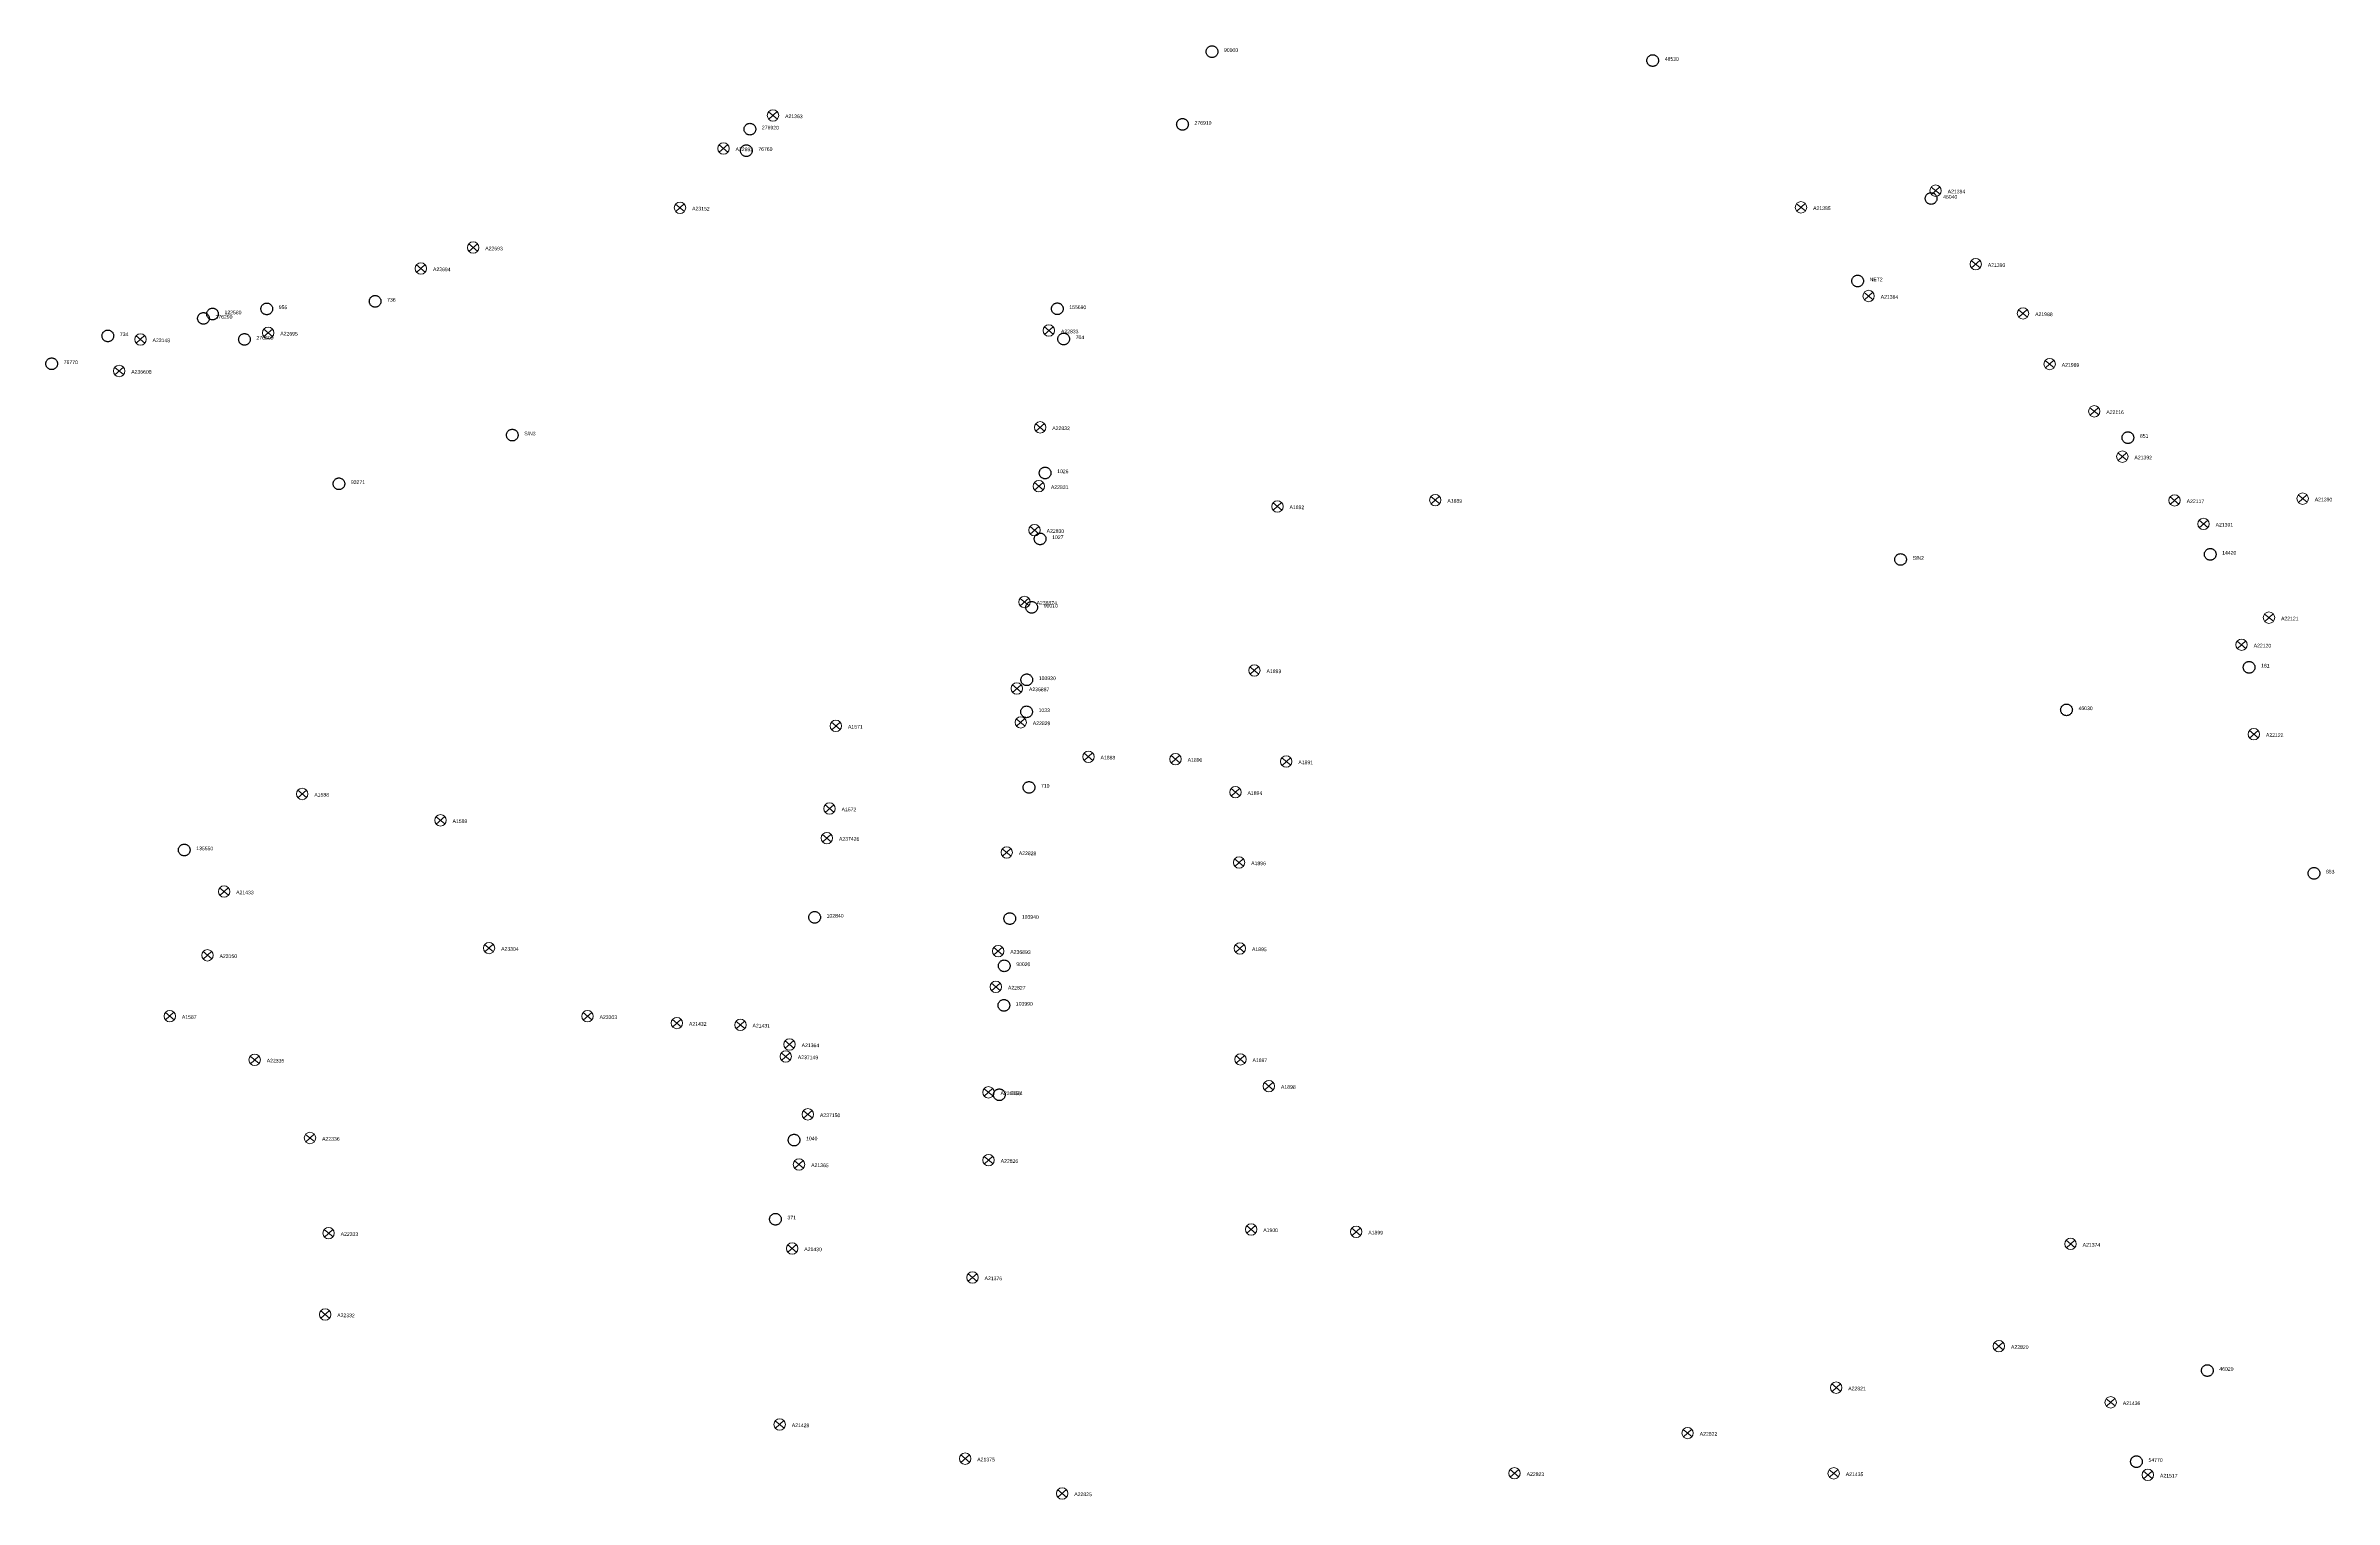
# Model space of a CAD drawing. Header units: millimetres. Extents: x 676447 to 689606, y 7455628 to 7463967.
# Drawn here: x 681672.3 to 682112.6, y 7457571.7 to 7457851.3 of the extents above; entities that cross this region are included whole.
import ezdxf

# ---------------------------------------------------------------- set-up
doc = ezdxf.new("R2010")
doc.units = ezdxf.units.MM
doc.header["$LTSCALE"] = 0.1
doc.header["$MEASUREMENT"] = 0
doc.linetypes.add('PHANTOM2', pattern=[1.25, 0.625, -0.125, 0.125, -0.125, 0.125, -0.125])
doc.layers.add('10.4-Postes', color=1, linetype='Continuous', lineweight=0)
for name, color, linetype in [('Caixas Subterrâneas', 5, 'Continuous'), ('LEGENDAS_INFRAESTRUTURAS', 7, 'Continuous'), ('NOS_DE_INFRAESTRUTURA', 7, 'Continuous')]:
    doc.layers.add(name, color=color, linetype=linetype)
doc.styles.get("Standard").update_dxf_attribs({"font": 'arial.ttf'})

# ---------------------------------------------------------------- blocks, each defined once
blk = doc.blocks.new('PTPT')
at = {"layer": '10.4-Postes', "color": 1, "linetype": 'PHANTOM2'}
for points in [[(-0.0000079, 0.0000104), (0.0000075, -0.000002)], [(0.000007, 0.0000109), (-0.0000074, -0.0000025)]]:
    blk.add_lwpolyline(points, dxfattribs=at)
at = {"layer": '10.4-Postes', "color": 1}
blk.add_circle((-0.0000002, 0.0000042), 0.00000987, dxfattribs=at)
blk = doc.blocks.new('MHMZ')
at = {"linetype": 'PHANTOM2'}
blk.add_circle((0, 0), 0.0000101, dxfattribs=at)

msp = doc.modelspace()

# ---------------------------------------------------------------- block references
at = {"layer": 'Caixas Subterrâneas', "color": 40}
for p, xscale, yscale, zscale, rotation in [((681896.7, 7457850.21), 111319.4907932736, 111319.4907932736, 111319.4907932736, 359.3071245544193), ((681981.5, 7457848.5), 111319.4907932736, 111319.4907932736, 111319.4907932736, 359.3068012145717), ((681807.8, 7457835.3), 111319.4907932736, 111319.4907932736, 111319.4907932736, 359.3074584427189), ((681891.03, 7457836.22), 111319.4907932736, 111319.4907932736, 111319.4907932736, 359.307141868193), ((681807.11, 7457831.16), 111319.4907932736, 111319.4907932736, 111319.4907932736, 359.3074598075365), ((682035.06, 7457821.96), 111319.4907932735, 111319.4907932735, 111319.4907932735, 359.3065892395386), ((682020.92, 7457806.09), 111319.4907932735, 111319.4907932735, 111319.4907932735, 359.3066382602393), ((681702.67, 7457798.89), 111319.4907932735, 111319.4907932735, 111319.4907932735, 359.3078476074762), ((681704.41, 7457799.74), 111319.4907932736, 111319.4907932736, 111319.4907932736, 359.3078412279175), ((681714.85, 7457800.72), 111319.4907932736, 111319.4907932736, 111319.4907932736, 359.3078017949663), ((681735.7, 7457802.17), 111319.4907932736, 111319.4907932736, 111319.4907932736, 359.3077228714571), ((681866.94, 7457800.74), 111319.4907932735, 111319.4907932735, 111319.4907932735, 359.3072228274912), ((681684.27, 7457795.53), 111319.4907932736, 111319.4907932736, 111319.4907932736, 359.3079166173144), ((681710.56, 7457794.85), 111319.4907932735, 111319.4907932735, 111319.4907932735, 359.3078163327796), ((681868.17, 7457794.94), 111319.4907932736, 111319.4907932736, 111319.4907932736, 359.3072163611024), ((681673.47, 7457790.16), 111319.4907932735, 111319.4907932735, 111319.4907932735, 359.3079561190203), ((681762.08, 7457776.44), 111319.4907932736, 111319.4907932736, 111319.4907932736, 359.3076146205663), ((682072.92, 7457775.95), 111319.4907932736, 111319.4907932736, 111319.4907932736, 359.3064311659848), ((681864.6, 7457769.16), 111319.4907932736, 111319.4907932736, 111319.4907932736, 359.307222127434), ((681728.73, 7457767.07), 111319.4907932736, 111319.4907932736, 111319.4907932736, 359.3077387539058), ((681863.64, 7457756.47), 111319.4907932736, 111319.4907932736, 111319.4907932736, 359.3072219294136), ((682029.18, 7457752.51), 111319.4907932736, 111319.4907932736, 111319.4907932736, 359.3065905243866), ((682088.76, 7457753.5), 111319.4907932736, 111319.4907932736, 111319.4907932736, 359.3063640427068), ((681862.02, 7457743.31), 111319.4907932736, 111319.4907932736, 111319.4907932736, 359.3072241235955), ((681861.07, 7457729.36), 111319.4907932736, 111319.4907932736, 111319.4907932736, 359.30722347625), ((682096.24, 7457731.76), 111319.4907932736, 111319.4907932736, 111319.4907932736, 359.306328947847), ((682061.11, 7457723.58), 111319.4907932735, 111319.4907932735, 111319.4907932735, 359.3064602105833), ((681861.03, 7457723.2), 111319.4907932736, 111319.4907932736, 111319.4907932736, 359.3072217583447), ((681861.49, 7457708.66), 111319.4907932735, 111319.4907932735, 111319.4907932735, 359.3072156090832), ((681698.97, 7457696.62), 111319.4907932736, 111319.4907932736, 111319.4907932736, 359.3078306756441), ((682108.72, 7457692.13), 111319.4907932736, 111319.4907932736, 111319.4907932736, 359.3062693984529), ((681820.25, 7457683.66), 111319.4907932735, 111319.4907932735, 111319.4907932735, 359.3073650289155), ((681857.8, 7457683.42), 111319.4907932736, 111319.4907932736, 111319.4907932736, 359.3072220067849), ((681856.73, 7457674.33), 111319.4907932736, 111319.4907932736, 111319.4907932736, 359.3072233059816), ((681856.67, 7457666.72), 111319.4907932736, 111319.4907932736, 111319.4907932736, 359.3072212494118), ((681855.78, 7457649.52), 111319.4907932736, 111319.4907932736, 111319.4907932736, 359.3072193936391), ((681816.3, 7457640.8), 111319.4907932736, 111319.4907932736, 111319.4907932736, 359.3073670457358), ((681812.72, 7457625.58), 111319.4907932736, 111319.4907932736, 111319.4907932736, 359.3073760852608), ((682088.2, 7457596.46), 111319.4907932736, 111319.4907932736, 111319.4907932736, 359.3063184261778), ((682074.57, 7457578.93), 111319.4907932736, 111319.4907932736, 111319.4907932736, 359.3063650147967)]:
    msp.add_blockref('MHMZ', p, dxfattribs=dict(at, xscale=xscale, yscale=yscale, zscale=zscale, rotation=rotation))
at = {"layer": 'NOS_DE_INFRAESTRUTURA', "color": 1}
for p, xscale, yscale, zscale, rotation in [((681812.26, 7457837.48), 111319.4907932735, 111319.4907932735, 111319.4907932735, 359.3074421143928), ((681802.73, 7457831.12), 111319.4907932736, 111319.4907932736, 111319.4907932736, 359.3074764798084), ((682035.94, 7457823), 111319.4907932736, 111319.4907932736, 111319.4907932736, 359.3065862234311), ((681794.37, 7457819.71), 111319.4907932735, 111319.4907932735, 111319.4907932735, 359.3075048298156), ((682010.04, 7457819.79), 111319.4907932735, 111319.4907932735, 111319.4907932735, 359.3066838591628), ((681754.57, 7457812.05), 111319.4907932736, 111319.4907932736, 111319.4907932736, 359.3076540225883), ((681744.52, 7457808.03), 111319.4907932735, 111319.4907932735, 111319.4907932735, 359.3076910526324), ((682043.66, 7457808.86), 111319.4907932735, 111319.4907932735, 111319.4907932735, 359.3065525486036), ((682023.05, 7457802.73), 111319.4907932736, 111319.4907932736, 111319.4907932736, 359.306629139165), ((682052.76, 7457799.39), 111319.4907932736, 111319.4907932736, 111319.4907932736, 359.30651499971), ((681690.56, 7457794.38), 111319.4907932736, 111319.4907932736, 111319.4907932736, 359.3078923412409), ((681715.14, 7457795.65), 111319.4907932736, 111319.4907932736, 111319.4907932736, 359.3077991387433), ((681865.33, 7457796.09), 111319.4907932736, 111319.4907932736, 111319.4907932736, 359.3072275220902), ((682057.88, 7457789.64), 111319.4907932735, 111319.4907932735, 111319.4907932735, 359.3064925536351), ((681686.46, 7457788.31), 111319.4907932735, 111319.4907932735, 111319.4907932735, 359.307906105969), ((682066.47, 7457780.55), 111319.4907932736, 111319.4907932736, 111319.4907932736, 359.3064570994727), ((681863.67, 7457777.46), 111319.4907932736, 111319.4907932736, 111319.4907932736, 359.307228178407), ((682071.87, 7457771.83), 111319.4907932735, 111319.4907932735, 111319.4907932735, 359.3064338821669), ((681863.4, 7457766.13), 111319.4907932735, 111319.4907932735, 111319.4907932735, 359.3072257660289), ((681939.68, 7457763.47), 111319.4907932736, 111319.4907932736, 111319.4907932736, 359.306934568536), ((682081.92, 7457763.41), 111319.4907932736, 111319.4907932736, 111319.4907932736, 359.3063930859163), ((682106.56, 7457763.75), 111319.4907932736, 111319.4907932736, 111319.4907932736, 359.3062993800954), ((681909.31, 7457762.24), 111319.4907932736, 111319.4907932736, 111319.4907932736, 359.3070498432749), ((682087.48, 7457758.88), 111319.4907932736, 111319.4907932736, 111319.4907932736, 359.3063705512097), ((681862.58, 7457757.68), 111319.4907932736, 111319.4907932736, 111319.4907932736, 359.3072263561717), ((681860.64, 7457743.86), 111319.4907932735, 111319.4907932735, 111319.4907932735, 359.3072295367862), ((682100.08, 7457740.85), 111319.4907932736, 111319.4907932736, 111319.4907932736, 359.3063171081753), ((682094.81, 7457735.64), 111319.4907932736, 111319.4907932736, 111319.4907932736, 359.3063355633876), ((681904.88, 7457730.7), 111319.4907932736, 111319.4907932736, 111319.4907932736, 359.3070571223289), ((681859.18, 7457727.21), 111319.4907932736, 111319.4907932736, 111319.4907932736, 359.3072300352214), ((681824.36, 7457720.02), 111319.4907932736, 111319.4907932736, 111319.4907932736, 359.3073604201415), ((681859.92, 7457720.7), 111319.4907932736, 111319.4907932736, 111319.4907932736, 359.3072252512954), ((682097.17, 7457718.42), 111319.4907932736, 111319.4907932736, 111319.4907932736, 359.3063213415035), ((681872.95, 7457714.09), 111319.4907932736, 111319.4907932736, 111319.4907932736, 359.3071736259346), ((681889.71, 7457713.63), 111319.4907932735, 111319.4907932735, 111319.4907932735, 359.3071096754119), ((681911.01, 7457713.17), 111319.4907932736, 111319.4907932736, 111319.4907932736, 359.3070284649531), ((681721.68, 7457706.93), 111319.4907932736, 111319.4907932736, 111319.4907932736, 359.3077473485072), ((681901.23, 7457707.26), 111319.4907932736, 111319.4907932736, 111319.4907932736, 359.3070638822483), ((681748.29, 7457701.86), 111319.4907932736, 111319.4907932736, 111319.4907932736, 359.3076445212511), ((681823.13, 7457704.12), 111319.4907932736, 111319.4907932736, 111319.4907932736, 359.3073602791038), ((681822.63, 7457698.44), 111319.4907932736, 111319.4907932736, 111319.4907932736, 359.3073604406027), ((681857.23, 7457695.68), 111319.4907932735, 111319.4907932735, 111319.4907932735, 359.3072278858116), ((681901.93, 7457693.74), 111319.4907932736, 111319.4907932736, 111319.4907932736, 359.3070571128638), ((681706.65, 7457688.15), 111319.4907932736, 111319.4907932736, 111319.4907932736, 359.3077988851929), ((681703.45, 7457675.89), 111319.4907932736, 111319.4907932736, 111319.4907932736, 359.3078073153134), ((681757.63, 7457677.28), 111319.4907932736, 111319.4907932736, 111319.4907932736, 359.3076014887579), ((681855.59, 7457676.69), 111319.4907932735, 111319.4907932735, 111319.4907932735, 359.3072283588097), ((681902.09, 7457677.21), 111319.4907932736, 111319.4907932736, 111319.4907932736, 359.3070514935608), ((681855.14, 7457669.82), 111319.4907932735, 111319.4907932735, 111319.4907932735, 359.3072279964251), ((681696.2, 7457664.18), 111319.4907932736, 111319.4907932736, 111319.4907932736, 359.3078313899627), ((681776.57, 7457664.16), 111319.4907932736, 111319.4907932736, 111319.4907932736, 359.307525390174), ((681793.77, 7457662.85), 111319.4907932736, 111319.4907932736, 111319.4907932736, 359.3074595308934), ((681805.99, 7457662.5), 111319.4907932736, 111319.4907932736, 111319.4907932736, 359.3074129097043), ((681815.44, 7457658.74), 111319.4907932736, 111319.4907932736, 111319.4907932736, 359.3073757807479), ((681712.54, 7457655.77), 111319.4907932735, 111319.4907932735, 111319.4907932735, 359.307766643547), ((681814.71, 7457656.41), 111319.4907932735, 111319.4907932735, 111319.4907932735, 359.307377846988), ((681902.19, 7457655.86), 111319.4907932736, 111319.4907932736, 111319.4907932736, 359.307044654519), ((681853.71, 7457649.52), 111319.4907932736, 111319.4907932736, 111319.4907932736, 359.3072272999314), ((681907.67, 7457650.72), 111319.4907932736, 111319.4907932736, 111319.4907932736, 359.3070222084136), ((681818.97, 7457645.29), 111319.4907932736, 111319.4907932736, 111319.4907932736, 359.3073582488488), ((681723.18, 7457640.74), 111319.4907932736, 111319.4907932736, 111319.4907932736, 359.3077215555023), ((681817.27, 7457635.65), 111319.4907932735, 111319.4907932735, 111319.4907932735, 359.3073617988312), ((681853.74, 7457636.48), 111319.4907932735, 111319.4907932735, 111319.4907932735, 359.3072232177947), ((681726.76, 7457622.42), 111319.4907932736, 111319.4907932736, 111319.4907932736, 359.3077023586432), ((681904.26, 7457623.15), 111319.4907932735, 111319.4907932735, 111319.4907932735, 359.3070268119693), ((681924.47, 7457622.7), 111319.4907932736, 111319.4907932736, 111319.4907932736, 359.3069497439338), ((681815.95, 7457619.48), 111319.4907932736, 111319.4907932736, 111319.4907932736, 359.3073619212999), ((682061.91, 7457620.36), 111319.4907932736, 111319.4907932736, 111319.4907932736, 359.3064257792738), ((681850.64, 7457613.9), 111319.4907932736, 111319.4907932736, 111319.4907932736, 359.3072281631369), ((681726.09, 7457606.78), 111319.4907932736, 111319.4907932736, 111319.4907932736, 359.3077001742552), ((682048.12, 7457600.69), 111319.4907932735, 111319.4907932735, 111319.4907932735, 359.3064722996044), ((682016.82, 7457592.71), 111319.4907932736, 111319.4907932736, 111319.4907932736, 359.3065890702279), ((682069.63, 7457589.88), 111319.4907932735, 111319.4907932735, 111319.4907932735, 359.3063871277682), ((681813.55, 7457585.62), 111319.4907932736, 111319.4907932736, 111319.4907932736, 359.3073607764857), ((681988.23, 7457583.97), 111319.4907932736, 111319.4907932736, 111319.4907932736, 359.3066952497645), ((681849.23, 7457579.05), 111319.4907932736, 111319.4907932736, 111319.4907932736, 359.3072229581875), ((681954.93, 7457576.23), 111319.4907932736, 111319.4907932736, 111319.4907932736, 359.3068196623748), ((682016.33, 7457576.22), 111319.4907932736, 111319.4907932736, 111319.4907932736, 359.3065859159285), ((682076.78, 7457575.93), 111319.4907932735, 111319.4907932735, 111319.4907932735, 359.3063556849368), ((681867.9, 7457572.35), 111319.4907932735, 111319.4907932735, 111319.4907932735, 359.3071498540039)]:
    msp.add_blockref('PTPT', p, dxfattribs=dict(at, xscale=xscale, yscale=yscale, zscale=zscale, rotation=rotation))

# ---------------------------------------------------------------- texts
at = {"layer": 'LEGENDAS_INFRAESTRUTURAS', "color": 5}
for s, rotation, p in [('90000', 359.3071, (681899.01, 7457850.18)), ('48530', 359.3068, (681983.81, 7457848.47)), ('276920', 359.3074, (681810.11, 7457835.27)), ('276910', 359.3071, (681893.34, 7457836.19)), ('76760', 359.3075, (681809.42, 7457831.13)), ('46040', 359.3066, (682037.37, 7457821.94)), ('NET2', 359.3066, (682023.23, 7457806.06)), ('276290', 359.3078, (681704.98, 7457798.86)), ('122580', 359.3078, (681706.72, 7457799.71)), ('955', 359.3078, (681717.16, 7457800.69)), ('736', 359.3077, (681738, 7457802.14)), ('155690', 359.3072, (681869.25, 7457800.71)), ('734', 359.3079, (681686.58, 7457795.5)), ('276300', 359.3078, (681712.87, 7457794.82)), ('704', 359.3072, (681870.48, 7457794.92)), ('76770', 359.3079, (681675.78, 7457790.13)), ('S/N3', 359.3076, (681764.39, 7457776.41)), ('851', 359.3064, (682075.23, 7457775.93)), ('1026', 359.3072, (681866.91, 7457769.13)), ('93271', 359.3077, (681731.04, 7457767.05)), ('1027', 359.3072, (681865.95, 7457756.45)), ('S/N2', 359.3066, (682031.49, 7457752.48)), ('14420', 359.3064, (682091.06, 7457753.47)), ('90010', 359.3072, (681864.33, 7457743.28)), ('103930', 359.3072, (681863.38, 7457729.33)), ('181', 359.3063, (682098.55, 7457731.74)), ('1033', 359.3072, (681863.34, 7457723.17)), ('46030', 359.3065, (682063.42, 7457723.55)), ('710', 359.3072, (681863.8, 7457708.63)), ('135550', 359.3078, (681701.28, 7457696.59)), ('853', 359.3063, (682111.03, 7457692.11)), ('102840', 359.3074, (681822.56, 7457683.63)), ('103940', 359.3072, (681860.11, 7457683.4)), ('90020', 359.3072, (681859.04, 7457674.3)), ('103990', 359.3072, (681858.97, 7457666.69)), ('1024', 359.3072, (681858.09, 7457649.49)), ('1040', 359.3074, (681818.61, 7457640.77)), ('371', 359.3074, (681815.03, 7457625.55)), ('46020', 359.3063, (682090.51, 7457596.43)), ('54770', 359.3064, (682076.88, 7457578.91))]:
    msp.add_text(s, height=0.7, rotation=rotation, dxfattribs=at).set_placement(p)
at = {"layer": 'LEGENDAS_INFRAESTRUTURAS', "color": 1}
for s, rotation, p in [('A21363', 359.3074, (681814.57, 7457837.45)), ('A22692', 359.3075, (681805.04, 7457831.09)), ('A21394', 359.3066, (682038.25, 7457822.97)), ('A23152', 359.3075, (681796.68, 7457819.68)), ('A21385', 359.3067, (682012.35, 7457819.77)), ('A22693', 359.3076, (681756.88, 7457812.02)), ('A22694', 359.3077, (681746.83, 7457808)), ('A21393', 359.3065, (682045.97, 7457808.83)), ('A21384', 359.3066, (682025.36, 7457802.7)), ('A21988', 359.3065, (682055.07, 7457799.36)), ('A22695', 359.3078, (681717.45, 7457795.62)), ('A22833', 359.3072, (681867.64, 7457796.06)), ('A23148', 359.3079, (681692.87, 7457794.35)), ('A236608', 359.3079, (681688.77, 7457788.28)), ('A21989', 359.3065, (682060.19, 7457789.61)), ('A22832', 359.3072, (681865.98, 7457777.43)), ('A22116', 359.3064, (682068.78, 7457780.53)), ('A21392', 359.3064, (682074.18, 7457771.8)), ('A22831', 359.3072, (681865.71, 7457766.1)), ('A21390', 359.3063, (682108.87, 7457763.72)), ('A1892', 359.307, (681911.62, 7457762.22)), ('A1889', 359.3069, (681941.99, 7457763.44)), ('A22117', 359.3064, (682084.23, 7457763.38)), ('A22830', 359.3072, (681864.89, 7457757.65)), ('A21391', 359.3064, (682089.79, 7457758.86)), ('A236874', 359.3072, (681862.95, 7457743.83)), ('A22121', 359.3063, (682102.38, 7457740.82)), ('A22120', 359.3063, (682097.12, 7457735.61)), ('A1893', 359.307, (681907.19, 7457730.67)), ('A236887', 359.3072, (681861.49, 7457727.19)), ('A1571', 359.3074, (681826.67, 7457719.99)), ('A22829', 359.3072, (681862.23, 7457720.67)), ('A22122', 359.3063, (682099.48, 7457718.4)), ('A1888', 359.3072, (681875.26, 7457714.06)), ('A1890', 359.3071, (681892.02, 7457713.61)), ('A1891', 359.307, (681913.32, 7457713.14)), ('A1588', 359.3077, (681723.99, 7457706.91)), ('A1894', 359.3071, (681903.54, 7457707.23)), ('A1572', 359.3074, (681825.44, 7457704.09)), ('A1589', 359.3076, (681750.59, 7457701.83)), ('A237426', 359.3074, (681824.94, 7457698.42)), ('A22828', 359.3072, (681859.54, 7457695.65)), ('A1896', 359.307, (681904.24, 7457693.71)), ('A21433', 359.3078, (681708.95, 7457688.12)), ('A23150', 359.3078, (681705.76, 7457675.86)), ('A23304', 359.3076, (681759.94, 7457677.25)), ('A236893', 359.3072, (681857.9, 7457676.66)), ('A1895', 359.307, (681904.4, 7457677.18)), ('A22827', 359.3072, (681857.45, 7457669.79)), ('A1587', 359.3078, (681698.51, 7457664.15)), ('A23303', 359.3075, (681778.88, 7457664.13)), ('A21432', 359.3075, (681796.08, 7457662.82)), ('A21431', 359.3074, (681808.3, 7457662.48)), ('A21364', 359.3074, (681817.75, 7457658.71)), ('A22335', 359.3078, (681714.84, 7457655.75)), ('A237149', 359.3074, (681817.02, 7457656.39)), ('A1897', 359.307, (681904.5, 7457655.83)), ('A236866', 359.3072, (681856.02, 7457649.49)), ('A1898', 359.307, (681909.98, 7457650.69)), ('A237150', 359.3073, (681821.28, 7457645.26)), ('A22336', 359.3077, (681725.49, 7457640.71)), ('A22826', 359.3072, (681856.05, 7457636.45)), ('A21365', 359.3074, (681819.58, 7457635.63)), ('A1900', 359.307, (681906.57, 7457623.13)), ('A22333', 359.3077, (681729.07, 7457622.39)), ('A21430', 359.3074, (681818.26, 7457619.46)), ('A1899', 359.3069, (681926.78, 7457622.67)), ('A21374', 359.3064, (682064.22, 7457620.33)), ('A21376', 359.3072, (681852.95, 7457613.87)), ('A22332', 359.3077, (681728.4, 7457606.75)), ('A22820', 359.3065, (682050.43, 7457600.66)), ('A22821', 359.3066, (682019.12, 7457592.68)), ('A21436', 359.3064, (682071.94, 7457589.85)), ('A21429', 359.3074, (681815.86, 7457585.6)), ('A22822', 359.3067, (681990.54, 7457583.94)), ('A21375', 359.3072, (681851.54, 7457579.02)), ('A22823', 359.3068, (681957.24, 7457576.21)), ('A21435', 359.3066, (682018.64, 7457576.19)), ('A21517', 359.3063, (682079.09, 7457575.9)), ('A22825', 359.3071, (681870.21, 7457572.33))]:
    msp.add_text(s, height=0.7, rotation=rotation, dxfattribs=at).set_placement(p)

doc.saveas('drawing.dxf')
